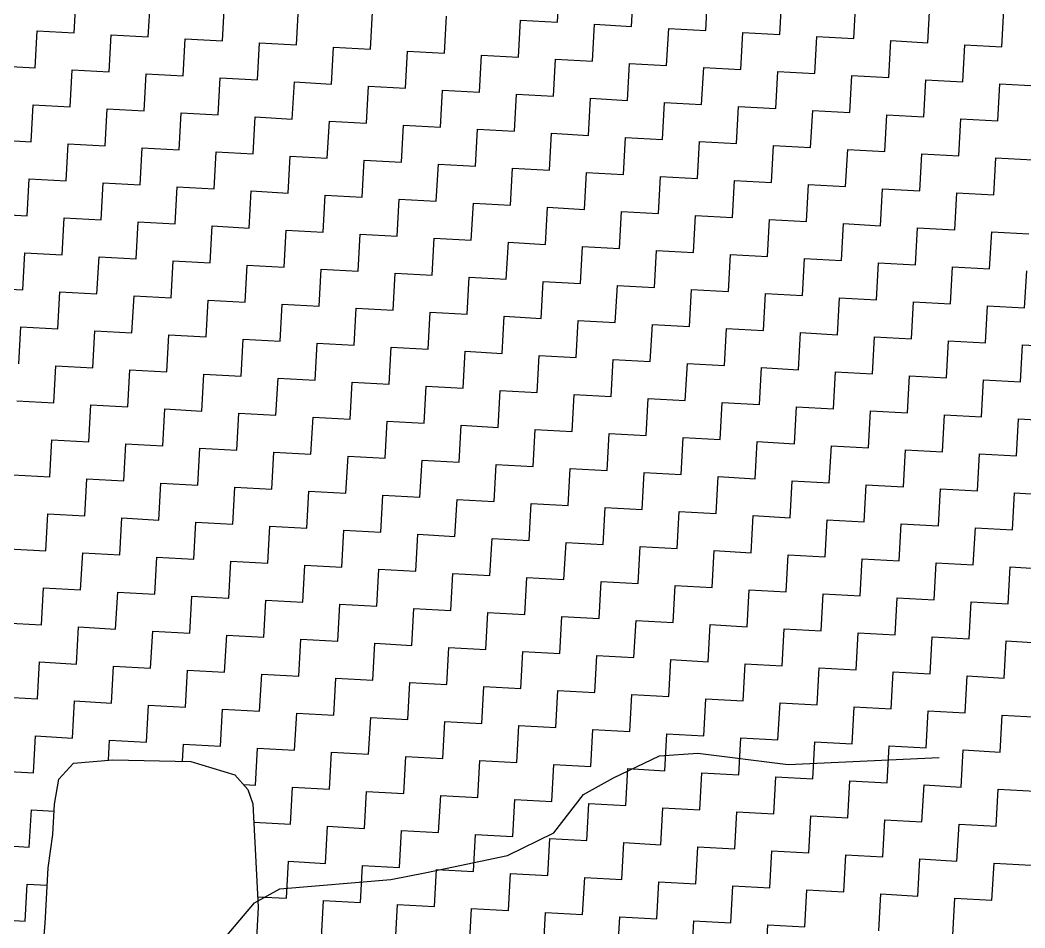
# Model space of a CAD drawing. Header units: metres. Extents: x 277693 to 281059, y 2038920 to 2043234.
# Drawn here: x 279005.1 to 279347, y 2041903.7 to 2042212.6 of the extents above; entities that cross this region are included whole.
import ezdxf

# ---------------------------------------------------------------- set-up
doc = ezdxf.new("R2010")
doc.units = ezdxf.units.M
doc.header["$MEASUREMENT"] = 0
doc.layers.add('LINE_WATER', color=4, linetype='Continuous')
doc.layers.add('POLY_HATCH', color=12, linetype='Continuous')

msp = doc.modelspace()

# ---------------------------------------------------------------- linework, layer by layer
at = {"layer": 'LINE_WATER'}
for p, q in [((279222.64, 2041962.24), (279235.76, 2041963.09)), ((279235.76, 2041963.09), (279266.39, 2041959.31)), ((279207.07, 2041954.74), (279222.64, 2041962.24)), ((279266.39, 2041959.31), (279317.76, 2041961.7)), ((279196.82, 2041949.04), (279207.07, 2041954.74)), ((279186.69, 2041936.01), (279196.82, 2041949.04)), ((279170.94, 2041928.36), (279186.69, 2041936.01)), ((279143.44, 2041922.57), (279170.94, 2041928.36)), ((279131.28, 2041920.1), (279143.44, 2041922.57)), ((279093.46, 2041916.96), (279131.28, 2041920.1)), ((279084.84, 2041912.21), (279093.46, 2041916.96)), ((279073.09, 2041898.23), (279084.84, 2041912.21))]:
    msp.add_line(p, q, dxfattribs=at)
at = {"layer": 'POLY_HATCH', "linetype": 'Continuous'}
for p, q in [((279188.01, 2042211.87), (279188.7, 2042224.46)), ((279213.2, 2042210.48), (279213.9, 2042223.07)), ((279023.58, 2042208.3), (279024.27, 2042220.9)), ((279048.77, 2042206.91), (279049.46, 2042219.51)), ((279238.39, 2042209.09), (279239.09, 2042221.68)), ((279263.58, 2042207.7), (279264.28, 2042220.29)), ((279073.96, 2042205.52), (279074.65, 2042218.12)), ((279099.15, 2042204.13), (279099.84, 2042216.73)), ((279288.77, 2042206.31), (279289.47, 2042218.9)), ((279313.96, 2042204.92), (279314.66, 2042217.51)), ((279339.15, 2042203.53), (279339.85, 2042216.12)), ((279124.34, 2042202.74), (279125.03, 2042215.34)), ((279149.53, 2042201.35), (279150.22, 2042213.95)), ((279174.72, 2042199.96), (279175.41, 2042212.56)), ((279175.41, 2042212.56), (279188.01, 2042211.87)), ((279010.28, 2042196.4), (279010.98, 2042209)), ((279010.98, 2042209), (279023.58, 2042208.3)), ((279199.91, 2042198.58), (279200.61, 2042211.17)), ((279200.61, 2042211.17), (279213.2, 2042210.48)), ((279225.1, 2042197.19), (279225.8, 2042209.78)), ((279225.8, 2042209.78), (279238.39, 2042209.09)), ((279035.48, 2042195.01), (279036.17, 2042207.61)), ((279036.17, 2042207.61), (279048.77, 2042206.91)), ((279060.67, 2042193.62), (279061.36, 2042206.22)), ((279061.36, 2042206.22), (279073.96, 2042205.52)), ((279250.29, 2042195.8), (279250.99, 2042208.39)), ((279250.99, 2042208.39), (279263.58, 2042207.7)), ((279275.48, 2042194.41), (279276.18, 2042207)), ((279276.18, 2042207), (279288.77, 2042206.31)), ((279300.67, 2042193.02), (279301.37, 2042205.61)), ((279301.37, 2042205.61), (279313.96, 2042204.92)), ((279085.86, 2042192.23), (279086.55, 2042204.83)), ((279086.55, 2042204.83), (279099.15, 2042204.13)), ((279111.05, 2042190.84), (279111.74, 2042203.44)), ((279111.74, 2042203.44), (279124.34, 2042202.74)), ((279325.86, 2042191.63), (279326.56, 2042204.22)), ((279326.56, 2042204.22), (279339.15, 2042203.53)), ((279136.24, 2042189.45), (279136.93, 2042202.05)), ((279136.93, 2042202.05), (279149.53, 2042201.35)), ((279161.43, 2042188.06), (279162.12, 2042200.66)), ((279162.12, 2042200.66), (279174.72, 2042199.96)), ((279186.62, 2042186.67), (279187.32, 2042199.27)), ((279187.32, 2042199.27), (279199.91, 2042198.58)), ((278997.69, 2042197.09), (279010.28, 2042196.4)), ((279022.19, 2042183.11), (279022.88, 2042195.71)), ((279022.88, 2042195.71), (279035.48, 2042195.01)), ((279211.81, 2042185.29), (279212.51, 2042197.88)), ((279212.51, 2042197.88), (279225.1, 2042197.19)), ((279237, 2042183.9), (279237.7, 2042196.49)), ((279237.7, 2042196.49), (279250.29, 2042195.8)), ((279047.38, 2042181.72), (279048.07, 2042194.32)), ((279048.07, 2042194.32), (279060.67, 2042193.62)), ((279072.57, 2042180.33), (279073.26, 2042192.93)), ((279073.26, 2042192.93), (279085.86, 2042192.23)), ((279262.19, 2042182.51), (279262.89, 2042195.1)), ((279262.89, 2042195.1), (279275.48, 2042194.41)), ((279287.38, 2042181.12), (279288.08, 2042193.71)), ((279288.08, 2042193.71), (279300.67, 2042193.02)), ((279312.57, 2042179.73), (279313.27, 2042192.32)), ((279313.27, 2042192.32), (279325.86, 2042191.63)), ((279097.76, 2042178.94), (279098.45, 2042191.54)), ((279098.45, 2042191.54), (279111.05, 2042190.84)), ((279122.95, 2042177.55), (279123.64, 2042190.15)), ((279123.64, 2042190.15), (279136.24, 2042189.45)), ((279148.14, 2042176.16), (279148.83, 2042188.76)), ((279148.83, 2042188.76), (279161.43, 2042188.06)), ((279337.77, 2042178.34), (279338.46, 2042190.93)), ((279338.46, 2042190.93), (279351.06, 2042190.24)), ((279173.33, 2042174.77), (279174.03, 2042187.37)), ((279174.03, 2042187.37), (279186.62, 2042186.67)), ((279198.52, 2042173.38), (279199.22, 2042185.98)), ((279199.22, 2042185.98), (279211.81, 2042185.29)), ((279008.9, 2042171.21), (279009.59, 2042183.8)), ((279009.59, 2042183.8), (279022.19, 2042183.11)), ((279034.09, 2042169.82), (279034.78, 2042182.42)), ((279034.78, 2042182.42), (279047.38, 2042181.72)), ((279223.71, 2042172), (279224.41, 2042184.59)), ((279224.41, 2042184.59), (279237, 2042183.9)), ((279248.9, 2042170.61), (279249.6, 2042183.2)), ((279249.6, 2042183.2), (279262.19, 2042182.51)), ((279274.09, 2042169.22), (279274.79, 2042181.81)), ((279274.79, 2042181.81), (279287.38, 2042181.12)), ((279059.28, 2042168.43), (279059.97, 2042181.03)), ((279059.97, 2042181.03), (279072.57, 2042180.33)), ((279084.47, 2042167.04), (279085.16, 2042179.64)), ((279085.16, 2042179.64), (279097.76, 2042178.94)), ((279109.66, 2042165.65), (279110.35, 2042178.25)), ((279110.35, 2042178.25), (279122.95, 2042177.55)), ((279299.28, 2042167.83), (279299.98, 2042180.42)), ((279299.98, 2042180.42), (279312.57, 2042179.73)), ((279324.48, 2042166.44), (279325.17, 2042179.03)), ((279325.17, 2042179.03), (279337.77, 2042178.34)), ((279134.85, 2042164.26), (279135.54, 2042176.86)), ((279135.54, 2042176.86), (279148.14, 2042176.16)), ((279160.04, 2042162.87), (279160.73, 2042175.47)), ((279160.73, 2042175.47), (279173.33, 2042174.77)), ((278996.3, 2042171.9), (279008.9, 2042171.21)), ((279185.23, 2042161.48), (279185.93, 2042174.08)), ((279185.93, 2042174.08), (279198.52, 2042173.38)), ((279210.42, 2042160.09), (279211.12, 2042172.69)), ((279211.12, 2042172.69), (279223.71, 2042172)), ((279235.61, 2042158.7), (279236.31, 2042171.3)), ((279236.31, 2042171.3), (279248.9, 2042170.61)), ((279020.8, 2042157.92), (279021.49, 2042170.51)), ((279021.49, 2042170.51), (279034.09, 2042169.82)), ((279045.99, 2042156.53), (279046.68, 2042169.13)), ((279046.68, 2042169.13), (279059.28, 2042168.43)), ((279260.8, 2042157.32), (279261.5, 2042169.91)), ((279261.5, 2042169.91), (279274.09, 2042169.22)), ((279285.99, 2042155.93), (279286.69, 2042168.52)), ((279286.69, 2042168.52), (279299.28, 2042167.83)), ((279071.18, 2042155.14), (279071.87, 2042167.74)), ((279071.87, 2042167.74), (279084.47, 2042167.04)), ((279096.37, 2042153.75), (279097.06, 2042166.35)), ((279097.06, 2042166.35), (279109.66, 2042165.65)), ((279121.56, 2042152.36), (279122.25, 2042164.96)), ((279122.25, 2042164.96), (279134.85, 2042164.26)), ((279311.18, 2042154.54), (279311.88, 2042167.13)), ((279311.88, 2042167.13), (279324.48, 2042166.44)), ((279336.38, 2042153.15), (279337.07, 2042165.74)), ((279337.07, 2042165.74), (279349.67, 2042165.05)), ((279146.75, 2042150.97), (279147.44, 2042163.57)), ((279147.44, 2042163.57), (279160.04, 2042162.87)), ((279171.94, 2042149.58), (279172.64, 2042162.18)), ((279172.64, 2042162.18), (279185.23, 2042161.48)), ((279007.51, 2042146.02), (279008.2, 2042158.61)), ((279008.2, 2042158.61), (279020.8, 2042157.92)), ((279197.13, 2042148.19), (279197.83, 2042160.79)), ((279197.83, 2042160.79), (279210.42, 2042160.09)), ((279222.32, 2042146.8), (279223.02, 2042159.4)), ((279223.02, 2042159.4), (279235.61, 2042158.7)), ((279247.51, 2042145.41), (279248.21, 2042158.01)), ((279248.21, 2042158.01), (279260.8, 2042157.32)), ((279032.7, 2042144.63), (279033.39, 2042157.22)), ((279033.39, 2042157.22), (279045.99, 2042156.53)), ((279057.89, 2042143.24), (279058.58, 2042155.84)), ((279058.58, 2042155.84), (279071.18, 2042155.14)), ((279083.08, 2042141.85), (279083.77, 2042154.45)), ((279083.77, 2042154.45), (279096.37, 2042153.75)), ((279272.7, 2042144.03), (279273.4, 2042156.62)), ((279273.4, 2042156.62), (279285.99, 2042155.93)), ((279297.89, 2042142.64), (279298.59, 2042155.23)), ((279298.59, 2042155.23), (279311.18, 2042154.54)), ((279108.27, 2042140.46), (279108.96, 2042153.06)), ((279108.96, 2042153.06), (279121.56, 2042152.36)), ((279133.46, 2042139.07), (279134.15, 2042151.67)), ((279134.15, 2042151.67), (279146.75, 2042150.97)), ((279323.09, 2042141.25), (279323.78, 2042153.84)), ((279323.78, 2042153.84), (279336.38, 2042153.15)), ((279158.65, 2042137.68), (279159.35, 2042150.28)), ((279159.35, 2042150.28), (279171.94, 2042149.58)), ((279183.84, 2042136.29), (279184.54, 2042148.89)), ((279184.54, 2042148.89), (279197.13, 2042148.19)), ((279209.03, 2042134.9), (279209.73, 2042147.5)), ((279209.73, 2042147.5), (279222.32, 2042146.8)), ((278994.91, 2042146.71), (279007.51, 2042146.02)), ((279019.41, 2042132.73), (279020.1, 2042145.32)), ((279020.1, 2042145.32), (279032.7, 2042144.63)), ((279234.22, 2042133.51), (279234.92, 2042146.11)), ((279234.92, 2042146.11), (279247.51, 2042145.41)), ((279259.41, 2042132.12), (279260.11, 2042144.72)), ((279260.11, 2042144.72), (279272.7, 2042144.03)), ((279044.6, 2042131.34), (279045.29, 2042143.93)), ((279045.29, 2042143.93), (279057.89, 2042143.24)), ((279069.79, 2042129.95), (279070.48, 2042142.55)), ((279070.48, 2042142.55), (279083.08, 2042141.85)), ((279094.98, 2042128.56), (279095.67, 2042141.16)), ((279095.67, 2042141.16), (279108.27, 2042140.46)), ((279284.6, 2042130.74), (279285.3, 2042143.33)), ((279285.3, 2042143.33), (279297.89, 2042142.64)), ((279309.8, 2042129.35), (279310.49, 2042141.94)), ((279310.49, 2042141.94), (279323.09, 2042141.25)), ((279334.99, 2042127.96), (279335.68, 2042140.55)), ((279335.68, 2042140.55), (279348.28, 2042139.86)), ((279120.17, 2042127.17), (279120.86, 2042139.77)), ((279120.86, 2042139.77), (279133.46, 2042139.07)), ((279145.36, 2042125.78), (279146.06, 2042138.38)), ((279146.06, 2042138.38), (279158.65, 2042137.68)), ((279170.55, 2042124.39), (279171.25, 2042136.99)), ((279171.25, 2042136.99), (279183.84, 2042136.29)), ((279195.74, 2042123), (279196.44, 2042135.6)), ((279196.44, 2042135.6), (279209.03, 2042134.9)), ((279220.93, 2042121.61), (279221.63, 2042134.21)), ((279221.63, 2042134.21), (279234.22, 2042133.51)), ((279006.12, 2042120.83), (279006.81, 2042133.42)), ((279006.81, 2042133.42), (279019.41, 2042132.73)), ((279031.31, 2042119.44), (279032, 2042132.03)), ((279032, 2042132.03), (279044.6, 2042131.34)), ((279056.5, 2042118.05), (279057.19, 2042130.64)), ((279057.19, 2042130.64), (279069.79, 2042129.95)), ((279246.12, 2042120.22), (279246.82, 2042132.82)), ((279246.82, 2042132.82), (279259.41, 2042132.12)), ((279271.31, 2042118.83), (279272.01, 2042131.43)), ((279272.01, 2042131.43), (279284.6, 2042130.74)), ((279081.69, 2042116.66), (279082.38, 2042129.25)), ((279082.38, 2042129.25), (279094.98, 2042128.56)), ((279106.88, 2042115.27), (279107.57, 2042127.87)), ((279107.57, 2042127.87), (279120.17, 2042127.17)), ((279296.51, 2042117.45), (279297.2, 2042130.04)), ((279297.2, 2042130.04), (279309.8, 2042129.35)), ((279321.7, 2042116.06), (279322.39, 2042128.65)), ((279322.39, 2042128.65), (279334.99, 2042127.96)), ((279346.89, 2042114.67), (279347.58, 2042127.26)), ((279132.07, 2042113.88), (279132.77, 2042126.48)), ((279132.77, 2042126.48), (279145.36, 2042125.78)), ((279157.26, 2042112.49), (279157.96, 2042125.09)), ((279157.96, 2042125.09), (279170.55, 2042124.39)), ((279182.45, 2042111.1), (279183.15, 2042123.7)), ((279183.15, 2042123.7), (279195.74, 2042123)), ((278993.52, 2042121.52), (279006.12, 2042120.83)), ((279018.02, 2042107.54), (279018.71, 2042120.13)), ((279018.71, 2042120.13), (279031.31, 2042119.44)), ((279207.64, 2042109.71), (279208.34, 2042122.31)), ((279208.34, 2042122.31), (279220.93, 2042121.61)), ((279232.83, 2042108.32), (279233.53, 2042120.92)), ((279233.53, 2042120.92), (279246.12, 2042120.22)), ((279043.21, 2042106.15), (279043.9, 2042118.74)), ((279043.9, 2042118.74), (279056.5, 2042118.05)), ((279068.4, 2042104.76), (279069.09, 2042117.35)), ((279069.09, 2042117.35), (279081.69, 2042116.66)), ((279258.02, 2042106.93), (279258.72, 2042119.53)), ((279258.72, 2042119.53), (279271.31, 2042118.83)), ((279283.22, 2042105.54), (279283.91, 2042118.14)), ((279283.91, 2042118.14), (279296.51, 2042117.45)), ((279308.41, 2042104.16), (279309.1, 2042116.75)), ((279309.1, 2042116.75), (279321.7, 2042116.06)), ((279093.59, 2042103.37), (279094.28, 2042115.96)), ((279094.28, 2042115.96), (279106.88, 2042115.27)), ((279118.78, 2042101.98), (279119.48, 2042114.58)), ((279119.48, 2042114.58), (279132.07, 2042113.88)), ((279143.97, 2042100.59), (279144.67, 2042113.19)), ((279144.67, 2042113.19), (279157.26, 2042112.49)), ((279333.6, 2042102.77), (279334.29, 2042115.36)), ((279334.29, 2042115.36), (279346.89, 2042114.67)), ((279169.16, 2042099.2), (279169.86, 2042111.8)), ((279169.86, 2042111.8), (279182.45, 2042111.1)), ((279194.35, 2042097.81), (279195.05, 2042110.41)), ((279195.05, 2042110.41), (279207.64, 2042109.71)), ((279004.73, 2042095.64), (279005.42, 2042108.23)), ((279005.42, 2042108.23), (279018.02, 2042107.54)), ((279029.92, 2042094.25), (279030.61, 2042106.84)), ((279030.61, 2042106.84), (279043.21, 2042106.15)), ((279219.54, 2042096.42), (279220.24, 2042109.02)), ((279220.24, 2042109.02), (279232.83, 2042108.32)), ((279244.73, 2042095.03), (279245.43, 2042107.63)), ((279245.43, 2042107.63), (279258.02, 2042106.93)), ((279055.11, 2042092.86), (279055.8, 2042105.45)), ((279055.8, 2042105.45), (279068.4, 2042104.76)), ((279080.3, 2042091.47), (279080.99, 2042104.06)), ((279080.99, 2042104.06), (279093.59, 2042103.37)), ((279269.93, 2042093.64), (279270.62, 2042106.24)), ((279270.62, 2042106.24), (279283.22, 2042105.54)), ((279295.12, 2042092.25), (279295.81, 2042104.85)), ((279295.81, 2042104.85), (279308.41, 2042104.16)), ((279320.31, 2042090.87), (279321, 2042103.46)), ((279321, 2042103.46), (279333.6, 2042102.77)), ((279105.49, 2042090.08), (279106.19, 2042102.67)), ((279106.19, 2042102.67), (279118.78, 2042101.98)), ((279130.68, 2042088.69), (279131.38, 2042101.29)), ((279131.38, 2042101.29), (279143.97, 2042100.59)), ((279155.87, 2042087.3), (279156.57, 2042099.9)), ((279156.57, 2042099.9), (279169.16, 2042099.2)), ((279345.5, 2042089.48), (279346.19, 2042102.07)), ((279346.19, 2042102.07), (279358.79, 2042101.38)), ((279181.06, 2042085.91), (279181.76, 2042098.51)), ((279181.76, 2042098.51), (279194.35, 2042097.81)), ((279206.25, 2042084.52), (279206.95, 2042097.12)), ((279206.95, 2042097.12), (279219.54, 2042096.42)), ((279016.63, 2042082.35), (279017.32, 2042094.94)), ((279017.32, 2042094.94), (279029.92, 2042094.25)), ((279041.82, 2042080.96), (279042.51, 2042093.55)), ((279042.51, 2042093.55), (279055.11, 2042092.86)), ((279231.44, 2042083.13), (279232.14, 2042095.73)), ((279232.14, 2042095.73), (279244.73, 2042095.03)), ((279256.64, 2042081.74), (279257.33, 2042094.34)), ((279257.33, 2042094.34), (279269.93, 2042093.64)), ((279281.83, 2042080.35), (279282.52, 2042092.95)), ((279282.52, 2042092.95), (279295.12, 2042092.25)), ((279067.01, 2042079.57), (279067.7, 2042092.16)), ((279067.7, 2042092.16), (279080.3, 2042091.47)), ((279092.2, 2042078.18), (279092.9, 2042090.77)), ((279092.9, 2042090.77), (279105.49, 2042090.08)), ((279117.39, 2042076.79), (279118.09, 2042089.38)), ((279118.09, 2042089.38), (279130.68, 2042088.69)), ((279307.02, 2042078.96), (279307.71, 2042091.56)), ((279307.71, 2042091.56), (279320.31, 2042090.87)), ((279332.21, 2042077.58), (279332.9, 2042090.17)), ((279332.9, 2042090.17), (279345.5, 2042089.48)), ((279142.58, 2042075.4), (279143.28, 2042088)), ((279143.28, 2042088), (279155.87, 2042087.3)), ((279167.77, 2042074.01), (279168.47, 2042086.61)), ((279168.47, 2042086.61), (279181.06, 2042085.91)), ((279004.03, 2042083.04), (279016.63, 2042082.35)), ((279192.96, 2042072.62), (279193.66, 2042085.22)), ((279193.66, 2042085.22), (279206.25, 2042084.52)), ((279218.15, 2042071.23), (279218.85, 2042083.83)), ((279218.85, 2042083.83), (279231.44, 2042083.13)), ((279243.35, 2042069.84), (279244.04, 2042082.44)), ((279244.04, 2042082.44), (279256.64, 2042081.74)), ((279028.53, 2042069.06), (279029.22, 2042081.65)), ((279029.22, 2042081.65), (279041.82, 2042080.96)), ((279053.72, 2042067.67), (279054.41, 2042080.26)), ((279054.41, 2042080.26), (279067.01, 2042079.57)), ((279268.54, 2042068.45), (279269.23, 2042081.05)), ((279269.23, 2042081.05), (279281.83, 2042080.35)), ((279293.73, 2042067.06), (279294.42, 2042079.66)), ((279294.42, 2042079.66), (279307.02, 2042078.96)), ((279078.91, 2042066.28), (279079.61, 2042078.87)), ((279079.61, 2042078.87), (279092.2, 2042078.18)), ((279104.1, 2042064.89), (279104.8, 2042077.48)), ((279104.8, 2042077.48), (279117.39, 2042076.79)), ((279129.29, 2042063.5), (279129.99, 2042076.09)), ((279129.99, 2042076.09), (279142.58, 2042075.4)), ((279318.92, 2042065.67), (279319.61, 2042078.27)), ((279319.61, 2042078.27), (279332.21, 2042077.58)), ((279344.11, 2042064.29), (279344.8, 2042076.88)), ((279344.8, 2042076.88), (279357.4, 2042076.19)), ((279154.48, 2042062.11), (279155.18, 2042074.71)), ((279155.18, 2042074.71), (279167.77, 2042074.01)), ((279179.67, 2042060.72), (279180.37, 2042073.32)), ((279180.37, 2042073.32), (279192.96, 2042072.62)), ((279015.24, 2042057.16), (279015.93, 2042069.75)), ((279015.93, 2042069.75), (279028.53, 2042069.06)), ((279204.86, 2042059.33), (279205.56, 2042071.93)), ((279205.56, 2042071.93), (279218.15, 2042071.23)), ((279230.06, 2042057.94), (279230.75, 2042070.54)), ((279230.75, 2042070.54), (279243.35, 2042069.84)), ((279255.25, 2042056.55), (279255.94, 2042069.15)), ((279255.94, 2042069.15), (279268.54, 2042068.45)), ((279040.43, 2042055.77), (279041.12, 2042068.36)), ((279041.12, 2042068.36), (279053.72, 2042067.67)), ((279065.62, 2042054.38), (279066.32, 2042066.97)), ((279066.32, 2042066.97), (279078.91, 2042066.28)), ((279090.81, 2042052.99), (279091.51, 2042065.58)), ((279091.51, 2042065.58), (279104.1, 2042064.89)), ((279280.44, 2042055.16), (279281.13, 2042067.76)), ((279281.13, 2042067.76), (279293.73, 2042067.06)), ((279305.63, 2042053.77), (279306.32, 2042066.37)), ((279306.32, 2042066.37), (279318.92, 2042065.67)), ((279116, 2042051.6), (279116.7, 2042064.19)), ((279116.7, 2042064.19), (279129.29, 2042063.5)), ((279141.19, 2042050.21), (279141.89, 2042062.8)), ((279141.89, 2042062.8), (279154.48, 2042062.11)), ((279330.82, 2042052.38), (279331.51, 2042064.98)), ((279331.51, 2042064.98), (279344.11, 2042064.29)), ((279166.38, 2042048.82), (279167.08, 2042061.42)), ((279167.08, 2042061.42), (279179.67, 2042060.72)), ((279191.57, 2042047.43), (279192.27, 2042060.03)), ((279192.27, 2042060.03), (279204.86, 2042059.33)), ((279216.77, 2042046.04), (279217.46, 2042058.64)), ((279217.46, 2042058.64), (279230.06, 2042057.94)), ((279002.64, 2042057.85), (279015.24, 2042057.16)), ((279027.14, 2042043.87), (279027.83, 2042056.46)), ((279027.83, 2042056.46), (279040.43, 2042055.77)), ((279052.33, 2042042.48), (279053.03, 2042055.07)), ((279053.03, 2042055.07), (279065.62, 2042054.38)), ((279241.96, 2042044.65), (279242.65, 2042057.25)), ((279242.65, 2042057.25), (279255.25, 2042056.55)), ((279267.15, 2042043.26), (279267.84, 2042055.86)), ((279267.84, 2042055.86), (279280.44, 2042055.16)), ((279077.52, 2042041.09), (279078.22, 2042053.68)), ((279078.22, 2042053.68), (279090.81, 2042052.99)), ((279102.71, 2042039.7), (279103.41, 2042052.29)), ((279103.41, 2042052.29), (279116, 2042051.6)), ((279292.34, 2042041.87), (279293.03, 2042054.47)), ((279293.03, 2042054.47), (279305.63, 2042053.77)), ((279317.53, 2042040.48), (279318.22, 2042053.08)), ((279318.22, 2042053.08), (279330.82, 2042052.38)), ((279342.72, 2042039.09), (279343.41, 2042051.69)), ((279343.41, 2042051.69), (279356.01, 2042051)), ((279127.9, 2042038.31), (279128.6, 2042050.9)), ((279128.6, 2042050.9), (279141.19, 2042050.21)), ((279153.09, 2042036.92), (279153.79, 2042049.51)), ((279153.79, 2042049.51), (279166.38, 2042048.82)), ((279178.28, 2042035.53), (279178.98, 2042048.13)), ((279178.98, 2042048.13), (279191.57, 2042047.43)), ((279203.48, 2042034.14), (279204.17, 2042046.74)), ((279204.17, 2042046.74), (279216.77, 2042046.04)), ((279228.67, 2042032.75), (279229.36, 2042045.35)), ((279229.36, 2042045.35), (279241.96, 2042044.65)), ((279013.85, 2042031.97), (279014.54, 2042044.56)), ((279014.54, 2042044.56), (279027.14, 2042043.87)), ((279039.04, 2042030.58), (279039.73, 2042043.17)), ((279039.73, 2042043.17), (279052.33, 2042042.48)), ((279064.23, 2042029.19), (279064.93, 2042041.78)), ((279064.93, 2042041.78), (279077.52, 2042041.09)), ((279253.86, 2042031.36), (279254.55, 2042043.96)), ((279254.55, 2042043.96), (279267.15, 2042043.26)), ((279279.05, 2042029.97), (279279.74, 2042042.57)), ((279279.74, 2042042.57), (279292.34, 2042041.87)), ((279089.42, 2042027.8), (279090.12, 2042040.39)), ((279090.12, 2042040.39), (279102.71, 2042039.7)), ((279114.61, 2042026.41), (279115.31, 2042039)), ((279115.31, 2042039), (279127.9, 2042038.31)), ((279304.24, 2042028.58), (279304.93, 2042041.18)), ((279304.93, 2042041.18), (279317.53, 2042040.48)), ((279329.43, 2042027.19), (279330.12, 2042039.79)), ((279330.12, 2042039.79), (279342.72, 2042039.09)), ((279139.8, 2042025.02), (279140.5, 2042037.61)), ((279140.5, 2042037.61), (279153.09, 2042036.92)), ((279164.99, 2042023.63), (279165.69, 2042036.22)), ((279165.69, 2042036.22), (279178.28, 2042035.53)), ((279190.18, 2042022.24), (279190.88, 2042034.84)), ((279190.88, 2042034.84), (279203.48, 2042034.14)), ((279001.25, 2042032.66), (279013.85, 2042031.97)), ((279025.75, 2042018.68), (279026.44, 2042031.27)), ((279026.44, 2042031.27), (279039.04, 2042030.58)), ((279215.38, 2042020.85), (279216.07, 2042033.45)), ((279216.07, 2042033.45), (279228.67, 2042032.75)), ((279240.57, 2042019.46), (279241.26, 2042032.06)), ((279241.26, 2042032.06), (279253.86, 2042031.36)), ((279050.94, 2042017.29), (279051.64, 2042029.88)), ((279051.64, 2042029.88), (279064.23, 2042029.19)), ((279076.13, 2042015.9), (279076.83, 2042028.49)), ((279076.83, 2042028.49), (279089.42, 2042027.8)), ((279265.76, 2042018.07), (279266.45, 2042030.67)), ((279266.45, 2042030.67), (279279.05, 2042029.97)), ((279290.95, 2042016.68), (279291.64, 2042029.28)), ((279291.64, 2042029.28), (279304.24, 2042028.58)), ((279316.14, 2042015.29), (279316.83, 2042027.89)), ((279316.83, 2042027.89), (279329.43, 2042027.19)), ((279101.32, 2042014.51), (279102.02, 2042027.1)), ((279102.02, 2042027.1), (279114.61, 2042026.41)), ((279126.51, 2042013.12), (279127.21, 2042025.71)), ((279127.21, 2042025.71), (279139.8, 2042025.02)), ((279151.7, 2042011.73), (279152.4, 2042024.32)), ((279152.4, 2042024.32), (279164.99, 2042023.63)), ((279341.33, 2042013.9), (279342.02, 2042026.5)), ((279342.02, 2042026.5), (279354.62, 2042025.8)), ((279176.89, 2042010.34), (279177.59, 2042022.93)), ((279177.59, 2042022.93), (279190.18, 2042022.24)), ((279202.09, 2042008.95), (279202.78, 2042021.55)), ((279202.78, 2042021.55), (279215.38, 2042020.85)), ((279012.46, 2042006.77), (279013.15, 2042019.37)), ((279013.15, 2042019.37), (279025.75, 2042018.68)), ((279037.65, 2042005.39), (279038.35, 2042017.98)), ((279038.35, 2042017.98), (279050.94, 2042017.29)), ((279227.28, 2042007.56), (279227.97, 2042020.16)), ((279227.97, 2042020.16), (279240.57, 2042019.46)), ((279252.47, 2042006.17), (279253.16, 2042018.77)), ((279253.16, 2042018.77), (279265.76, 2042018.07)), ((279062.84, 2042004), (279063.54, 2042016.59)), ((279063.54, 2042016.59), (279076.13, 2042015.9)), ((279088.03, 2042002.61), (279088.73, 2042015.2)), ((279088.73, 2042015.2), (279101.32, 2042014.51)), ((279277.66, 2042004.78), (279278.35, 2042017.38)), ((279278.35, 2042017.38), (279290.95, 2042016.68)), ((279302.85, 2042003.39), (279303.54, 2042015.99)), ((279303.54, 2042015.99), (279316.14, 2042015.29)), ((279328.04, 2042002), (279328.73, 2042014.6)), ((279328.73, 2042014.6), (279341.33, 2042013.9)), ((279113.22, 2042001.22), (279113.92, 2042013.81)), ((279113.92, 2042013.81), (279126.51, 2042013.12)), ((279138.41, 2041999.83), (279139.11, 2042012.42)), ((279139.11, 2042012.42), (279151.7, 2042011.73)), ((279163.6, 2041998.44), (279164.3, 2042011.03)), ((279164.3, 2042011.03), (279176.89, 2042010.34)), ((278999.86, 2042007.47), (279012.46, 2042006.77)), ((279188.8, 2041997.05), (279189.49, 2042009.64)), ((279189.49, 2042009.64), (279202.09, 2042008.95)), ((279213.99, 2041995.66), (279214.68, 2042008.25)), ((279214.68, 2042008.25), (279227.28, 2042007.56)), ((279024.36, 2041993.48), (279025.06, 2042006.08)), ((279025.06, 2042006.08), (279037.65, 2042005.39)), ((279049.55, 2041992.1), (279050.25, 2042004.69)), ((279050.25, 2042004.69), (279062.84, 2042004)), ((279239.18, 2041994.27), (279239.87, 2042006.87)), ((279239.87, 2042006.87), (279252.47, 2042006.17)), ((279264.37, 2041992.88), (279265.06, 2042005.48)), ((279265.06, 2042005.48), (279277.66, 2042004.78)), ((279289.56, 2041991.49), (279290.25, 2042004.09)), ((279290.25, 2042004.09), (279302.85, 2042003.39)), ((279074.74, 2041990.71), (279075.44, 2042003.3)), ((279075.44, 2042003.3), (279088.03, 2042002.61)), ((279099.93, 2041989.32), (279100.63, 2042001.91)), ((279100.63, 2042001.91), (279113.22, 2042001.22)), ((279125.12, 2041987.93), (279125.82, 2042000.52)), ((279125.82, 2042000.52), (279138.41, 2041999.83)), ((279314.75, 2041990.1), (279315.44, 2042002.7)), ((279315.44, 2042002.7), (279328.04, 2042002)), ((279339.94, 2041988.71), (279340.63, 2042001.31)), ((279340.63, 2042001.31), (279353.23, 2042000.61)), ((279150.31, 2041986.54), (279151.01, 2041999.13)), ((279151.01, 2041999.13), (279163.6, 2041998.44)), ((279175.51, 2041985.15), (279176.2, 2041997.74)), ((279176.2, 2041997.74), (279188.8, 2041997.05)), ((279011.07, 2041981.58), (279011.77, 2041994.18)), ((279011.77, 2041994.18), (279024.36, 2041993.48)), ((279200.7, 2041983.76), (279201.39, 2041996.35)), ((279201.39, 2041996.35), (279213.99, 2041995.66)), ((279225.89, 2041982.37), (279226.58, 2041994.96)), ((279226.58, 2041994.96), (279239.18, 2041994.27)), ((279251.08, 2041980.98), (279251.77, 2041993.58)), ((279251.77, 2041993.58), (279264.37, 2041992.88)), ((279036.26, 2041980.19), (279036.96, 2041992.79)), ((279036.96, 2041992.79), (279049.55, 2041992.1)), ((279061.45, 2041978.8), (279062.15, 2041991.4)), ((279062.15, 2041991.4), (279074.74, 2041990.71)), ((279276.27, 2041979.59), (279276.96, 2041992.19)), ((279276.96, 2041992.19), (279289.56, 2041991.49)), ((279301.46, 2041978.2), (279302.15, 2041990.8)), ((279302.15, 2041990.8), (279314.75, 2041990.1)), ((279086.64, 2041977.42), (279087.34, 2041990.01)), ((279087.34, 2041990.01), (279099.93, 2041989.32)), ((279111.83, 2041976.03), (279112.53, 2041988.62)), ((279112.53, 2041988.62), (279125.12, 2041987.93)), ((279137.02, 2041974.64), (279137.72, 2041987.23)), ((279137.72, 2041987.23), (279150.31, 2041986.54)), ((279326.65, 2041976.81), (279327.34, 2041989.41)), ((279327.34, 2041989.41), (279339.94, 2041988.71)), ((279162.22, 2041973.25), (279162.91, 2041985.84)), ((279162.91, 2041985.84), (279175.51, 2041985.15)), ((279187.41, 2041971.86), (279188.1, 2041984.45)), ((279188.1, 2041984.45), (279200.7, 2041983.76)), ((278998.48, 2041982.28), (279011.07, 2041981.58)), ((279022.97, 2041968.29), (279023.67, 2041980.89)), ((279023.67, 2041980.89), (279036.26, 2041980.19)), ((279212.6, 2041970.47), (279213.29, 2041983.06)), ((279213.29, 2041983.06), (279225.89, 2041982.37)), ((279237.79, 2041969.08), (279238.48, 2041981.67)), ((279238.48, 2041981.67), (279251.08, 2041980.98)), ((279262.98, 2041967.69), (279263.67, 2041980.29)), ((279263.67, 2041980.29), (279276.27, 2041979.59)), ((279048.16, 2041966.9), (279048.86, 2041979.5)), ((279048.86, 2041979.5), (279061.45, 2041978.8)), ((279073.35, 2041965.51), (279074.05, 2041978.11)), ((279074.05, 2041978.11), (279086.64, 2041977.42)), ((279098.54, 2041964.13), (279099.24, 2041976.72)), ((279099.24, 2041976.72), (279111.83, 2041976.03)), ((279288.17, 2041966.3), (279288.86, 2041978.9)), ((279288.86, 2041978.9), (279301.46, 2041978.2)), ((279313.36, 2041964.91), (279314.05, 2041977.51)), ((279314.05, 2041977.51), (279326.65, 2041976.81)), ((279123.73, 2041962.74), (279124.43, 2041975.33)), ((279124.43, 2041975.33), (279137.02, 2041974.64)), ((279148.93, 2041961.35), (279149.62, 2041973.94)), ((279149.62, 2041973.94), (279162.22, 2041973.25)), ((279338.55, 2041963.52), (279339.25, 2041976.12)), ((279339.25, 2041976.12), (279351.84, 2041975.42)), ((279174.12, 2041959.96), (279174.81, 2041972.55)), ((279174.81, 2041972.55), (279187.41, 2041971.86)), ((279199.31, 2041958.57), (279200, 2041971.16)), ((279200, 2041971.16), (279212.6, 2041970.47)), ((279224.5, 2041957.18), (279225.19, 2041969.77)), ((279225.19, 2041969.77), (279237.79, 2041969.08)), ((279009.68, 2041956.39), (279010.38, 2041968.99)), ((279010.38, 2041968.99), (279022.97, 2041968.29)), ((279035.19, 2041960.72), (279035.57, 2041967.6)), ((279035.57, 2041967.6), (279048.16, 2041966.9)), ((279060.44, 2041960.39), (279060.76, 2041966.21)), ((279060.76, 2041966.21), (279073.35, 2041965.51)), ((279249.69, 2041955.79), (279250.38, 2041968.38)), ((279250.38, 2041968.38), (279262.98, 2041967.69)), ((279274.88, 2041954.4), (279275.57, 2041967)), ((279275.57, 2041967), (279288.17, 2041966.3)), ((279085.25, 2041952.22), (279085.95, 2041964.82)), ((279085.95, 2041964.82), (279098.54, 2041964.13)), ((279110.44, 2041950.84), (279111.14, 2041963.43)), ((279111.14, 2041963.43), (279123.73, 2041962.74)), ((279300.07, 2041953.01), (279300.76, 2041965.61)), ((279300.76, 2041965.61), (279313.36, 2041964.91)), ((279325.26, 2041951.62), (279325.96, 2041964.22)), ((279325.96, 2041964.22), (279338.55, 2041963.52)), ((279135.64, 2041949.45), (279136.33, 2041962.04)), ((279136.33, 2041962.04), (279148.93, 2041961.35)), ((279160.83, 2041948.06), (279161.52, 2041960.65)), ((279161.52, 2041960.65), (279174.12, 2041959.96)), ((278997.09, 2041957.09), (279009.68, 2041956.39)), ((279186.02, 2041946.67), (279186.71, 2041959.26)), ((279186.71, 2041959.26), (279199.31, 2041958.57)), ((279211.21, 2041945.28), (279211.9, 2041957.87)), ((279211.9, 2041957.87), (279224.5, 2041957.18)), ((279236.4, 2041943.89), (279237.09, 2041956.48)), ((279237.09, 2041956.48), (279249.69, 2041955.79)), ((279261.59, 2041942.5), (279262.28, 2041955.09)), ((279262.28, 2041955.09), (279274.88, 2041954.4)), ((279286.78, 2041941.11), (279287.47, 2041953.71)), ((279287.47, 2041953.71), (279300.07, 2041953.01)), ((279081.11, 2041952.45), (279085.25, 2041952.22)), ((279097.15, 2041938.93), (279097.85, 2041951.53)), ((279097.85, 2041951.53), (279110.44, 2041950.84)), ((279122.35, 2041937.55), (279123.04, 2041950.14)), ((279123.04, 2041950.14), (279135.64, 2041949.45)), ((279311.97, 2041939.72), (279312.67, 2041952.32)), ((279312.67, 2041952.32), (279325.26, 2041951.62)), ((279337.16, 2041938.33), (279337.86, 2041950.93)), ((279337.86, 2041950.93), (279350.45, 2041950.23)), ((279147.54, 2041936.16), (279148.23, 2041948.75)), ((279148.23, 2041948.75), (279160.83, 2041948.06)), ((279172.73, 2041934.77), (279173.42, 2041947.36)), ((279173.42, 2041947.36), (279186.02, 2041946.67)), ((279197.92, 2041933.38), (279198.61, 2041945.97)), ((279198.61, 2041945.97), (279211.21, 2041945.28)), ((279008.29, 2041931.2), (279008.99, 2041943.8)), ((279008.99, 2041943.8), (279016.75, 2041943.37)), ((279223.11, 2041931.99), (279223.8, 2041944.58)), ((279223.8, 2041944.58), (279236.4, 2041943.89)), ((279248.3, 2041930.6), (279248.99, 2041943.19)), ((279248.99, 2041943.19), (279261.59, 2041942.5)), ((279084.62, 2041939.63), (279097.15, 2041938.93)), ((279273.49, 2041929.21), (279274.18, 2041941.8)), ((279274.18, 2041941.8), (279286.78, 2041941.11)), ((279298.68, 2041927.82), (279299.38, 2041940.42)), ((279299.38, 2041940.42), (279311.97, 2041939.72)), ((279323.87, 2041926.43), (279324.57, 2041939.03)), ((279324.57, 2041939.03), (279337.16, 2041938.33)), ((279109.06, 2041925.64), (279109.75, 2041938.24)), ((279109.75, 2041938.24), (279122.35, 2041937.55)), ((279134.25, 2041924.26), (279134.94, 2041936.85)), ((279134.94, 2041936.85), (279147.54, 2041936.16)), ((279159.44, 2041922.87), (279160.13, 2041935.46)), ((279160.13, 2041935.46), (279172.73, 2041934.77)), ((279184.63, 2041921.48), (279185.32, 2041934.07)), ((279185.32, 2041934.07), (279197.92, 2041933.38)), ((279209.82, 2041920.09), (279210.51, 2041932.68)), ((279210.51, 2041932.68), (279223.11, 2041931.99)), ((278995.7, 2041931.9), (279008.29, 2041931.2)), ((279235.01, 2041918.7), (279235.7, 2041931.29)), ((279235.7, 2041931.29), (279248.3, 2041930.6)), ((279260.2, 2041917.31), (279260.89, 2041929.9)), ((279260.89, 2041929.9), (279273.49, 2041929.21)), ((279095.77, 2041913.74), (279096.46, 2041926.34)), ((279096.46, 2041926.34), (279109.06, 2041925.64)), ((279285.39, 2041915.92), (279286.09, 2041928.51)), ((279286.09, 2041928.51), (279298.68, 2041927.82)), ((279310.58, 2041914.53), (279311.28, 2041927.13)), ((279311.28, 2041927.13), (279323.87, 2041926.43)), ((279335.77, 2041913.14), (279336.47, 2041925.74)), ((279336.47, 2041925.74), (279349.06, 2041925.04)), ((279120.96, 2041912.35), (279121.65, 2041924.95)), ((279121.65, 2041924.95), (279134.25, 2041924.26)), ((279146.15, 2041910.97), (279146.84, 2041923.56)), ((279146.84, 2041923.56), (279159.44, 2041922.87)), ((279171.34, 2041909.58), (279172.03, 2041922.17)), ((279172.03, 2041922.17), (279184.63, 2041921.48)), ((279006.9, 2041906.01), (279007.6, 2041918.61)), ((279007.6, 2041918.61), (279014.41, 2041918.23)), ((279196.53, 2041908.19), (279197.22, 2041920.78)), ((279197.22, 2041920.78), (279209.82, 2041920.09)), ((279221.72, 2041906.8), (279222.41, 2041919.39)), ((279222.41, 2041919.39), (279235.01, 2041918.7)), ((279246.91, 2041905.41), (279247.6, 2041918)), ((279247.6, 2041918), (279260.2, 2041917.31)), ((279272.1, 2041904.02), (279272.8, 2041916.61)), ((279272.8, 2041916.61), (279285.39, 2041915.92)), ((279297.29, 2041902.63), (279297.99, 2041915.22)), ((279297.99, 2041915.22), (279310.58, 2041914.53)), ((279085.96, 2041914.28), (279095.77, 2041913.74)), ((279107.67, 2041900.45), (279108.36, 2041913.05)), ((279108.36, 2041913.05), (279120.96, 2041912.35)), ((279132.86, 2041899.06), (279133.55, 2041911.66)), ((279133.55, 2041911.66), (279146.15, 2041910.97)), ((279322.48, 2041901.24), (279323.18, 2041913.84)), ((279323.18, 2041913.84), (279335.77, 2041913.14)), ((279158.05, 2041897.68), (279158.74, 2041910.27)), ((279158.74, 2041910.27), (279171.34, 2041909.58)), ((279183.24, 2041896.29), (279183.93, 2041908.88)), ((279183.93, 2041908.88), (279196.53, 2041908.19)), ((278994.31, 2041906.71), (279006.9, 2041906.01)), ((279208.43, 2041894.9), (279209.12, 2041907.49)), ((279209.12, 2041907.49), (279221.72, 2041906.8)), ((279233.62, 2041893.51), (279234.31, 2041906.1)), ((279234.31, 2041906.1), (279246.91, 2041905.41)), ((279258.81, 2041892.12), (279259.51, 2041904.71)), ((279259.51, 2041904.71), (279272.1, 2041904.02))]:
    msp.add_line(p, q, dxfattribs=at)
at = {"layer": 'POLY_HATCH'}
for p, q in [((279018.3, 2041954.28), (279023.34, 2041959.69)), ((279023.34, 2041959.69), (279036.7, 2041960.85)), ((279036.7, 2041960.85), (279063.25, 2041960.34)), ((279063.25, 2041960.34), (279078.19, 2041955.72)), ((279016.88, 2041945.82), (279018.3, 2041954.28)), ((279078.19, 2041955.72), (279082.66, 2041950.73)), ((279082.66, 2041950.73), (279084.29, 2041945.89)), ((279016.31, 2041935.41), (279016.88, 2041945.82)), ((279084.29, 2041945.89), (279086.15, 2041910.69)), ((279014.73, 2041924.11), (279016.31, 2041935.41)), ((279013.69, 2041905.19), (279014.73, 2041924.11)), ((279086.15, 2041910.69), (279085.26, 2041894.6)), ((279011.05, 2041874.63), (279013.69, 2041905.19))]:
    msp.add_line(p, q, dxfattribs=at)

doc.saveas('drawing.dxf')
